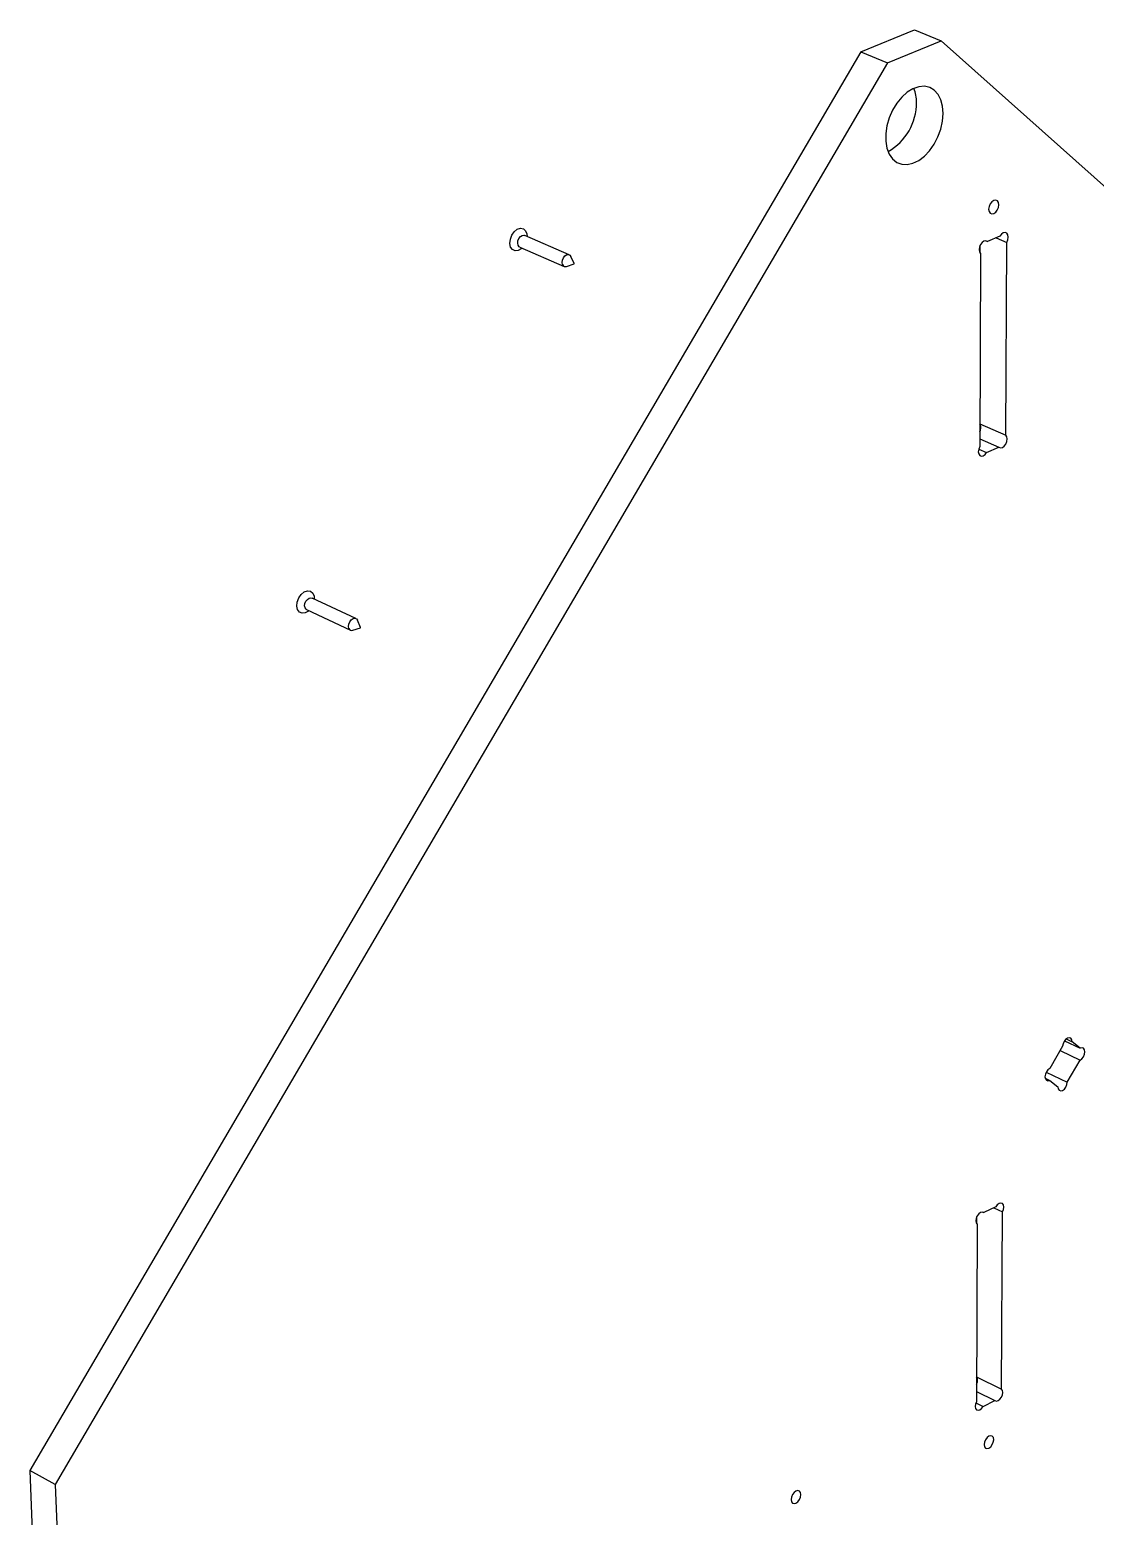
# Model space of a CAD drawing. Extents: x 0 to 153, y 0 to 205.
# Drawn here: x 74 to 114.8, y 148.2 to 205.2 of the extents above; entities that cross this region are included whole.
import ezdxf

# ---------------------------------------------------------------- set-up
doc = ezdxf.new("R2010")
doc.units = 0
doc.layers.get('0').update_dxf_attribs({"linetype": 'CONTINUOUS'})

msp = doc.modelspace()

# ---------------------------------------------------------------- linework, layer by layer
at = {"color": 7, "linetype": 'CONTINUOUS'}
for p, q in [((105.852, 204.334), (107.907, 205.176)), ((107.907, 205.176), (108.935, 204.756)), ((106.88, 203.91), (108.935, 204.756)), ((131.243, 184.853), (108.935, 204.756)), ((105.852, 204.334), (74.017, 149.972)), ((106.88, 203.91), (74.996, 149.445)), ((105.852, 204.334), (106.88, 203.91)), ((94.682, 196.556), (92.981, 197.295)), ((110.641, 197.088), (110.705, 197.061)), ((111.178, 197.262), (110.705, 197.061)), ((111.036, 197.202), (111.443, 197.03)), ((92.789, 196.848), (94.489, 196.107)), ((94.873, 196.215), (94.743, 196.493)), ((110.437, 196.601), (110.412, 189.203)), ((110.423, 196.615), (110.424, 196.921)), ((111.41, 189.642), (111.443, 197.03)), ((94.577, 196.106), (94.867, 196.202)), ((110.415, 190.074), (111.41, 189.642)), ((110.372, 189.112), (110.675, 188.98)), ((110.413, 189.504), (111.144, 189.186)), ((110.675, 188.98), (111.144, 189.186)), ((86.51, 182.618), (84.83, 183.401)), ((84.625, 182.959), (86.304, 182.174)), ((86.393, 182.17), (86.685, 182.259)), ((86.691, 182.271), (86.57, 182.552)), ((113.657, 166.441), (114.261, 166.156)), ((113.719, 166.51), (113.946, 166.402)), ((114.261, 166.156), (113.946, 166.402)), ((113.586, 166.228), (113.092, 165.377)), ((113.492, 166.066), (114.258, 165.704)), ((112.958, 165.238), (113.765, 164.854)), ((113.765, 164.854), (114.258, 165.704)), ((112.916, 165.007), (113.089, 164.924)), ((113.089, 164.924), (113.405, 164.679)), ((111.021, 160.079), (110.568, 159.856)), ((110.952, 160.044), (111.276, 159.887)), ((110.297, 159.423), (110.298, 159.705)), ((110.534, 159.872), (110.568, 159.856)), ((111.245, 153.096), (111.276, 159.887)), ((110.311, 159.412), (110.287, 152.613)), ((110.291, 153.571), (111.245, 153.096)), ((110.289, 153.005), (110.99, 152.656)), ((110.541, 152.429), (110.99, 152.656)), ((110.264, 152.567), (110.541, 152.429)), ((74.996, 149.445), (74.017, 149.972)), ((74.017, 149.972), (75.792, 104.802)), ((74.996, 149.445), (76.723, 104.224))]:
    msp.add_line(p, q, dxfattribs=at)
for points in [[(109.01, 201.966), (108.988, 202.244), (108.922, 202.492), (108.814, 202.7), (108.669, 202.86), (108.493, 202.964), (108.292, 203.009), (108.076, 202.992), (107.853, 202.914), (107.631, 202.778), (107.421, 202.59), (107.231, 202.358), (107.068, 202.091), (106.94, 201.8), (106.852, 201.496), (106.807, 201.194), (106.807, 200.904), (106.852, 200.639), (106.941, 200.41), (107.069, 200.226), (107.231, 200.095), (107.421, 200.022), (107.63, 200.009), (107.851, 200.058), (108.074, 200.166), (108.29, 200.329), (108.49, 200.539), (108.666, 200.789), (108.811, 201.069), (108.92, 201.366), (108.987, 201.669), (109.01, 201.966)], [(111.142, 198.469), (111.128, 198.559), (111.086, 198.624), (111.022, 198.652), (110.948, 198.639), (110.873, 198.588), (110.809, 198.507), (110.767, 198.406), (110.751, 198.303), (110.766, 198.212), (110.808, 198.148), (110.871, 198.12), (110.946, 198.133), (111.021, 198.184), (111.084, 198.265), (111.127, 198.366), (111.142, 198.469)], [(92.439, 196.851), (92.411, 196.989), (92.428, 197.147), (92.487, 197.303), (92.58, 197.436), (92.695, 197.529), (92.816, 197.568), (92.927, 197.549), (93.012, 197.473), (93.06, 197.352), (93.069, 197.257)], [(92.724, 196.919), (92.709, 196.998), (92.721, 197.089), (92.758, 197.176), (92.814, 197.248), (92.881, 197.292), (92.949, 197.303), (92.981, 197.295)], [(110.705, 197.061), (110.644, 197.088), (110.572, 197.075), (110.499, 197.026), (110.438, 196.947), (110.397, 196.85), (110.382, 196.75), (110.396, 196.663), (110.437, 196.601)], [(111.443, 197.03), (111.485, 197.127), (111.499, 197.227), (111.485, 197.314), (111.445, 197.376), (111.384, 197.403), (111.312, 197.391), (111.24, 197.341), (111.178, 197.262)], [(92.876, 196.809), (92.844, 196.781), (92.724, 196.714), (92.607, 196.703), (92.507, 196.751), (92.439, 196.851)], [(92.789, 196.848), (92.763, 196.863), (92.724, 196.919)], [(94.424, 196.179), (94.409, 196.258), (94.421, 196.349), (94.459, 196.437), (94.515, 196.509), (94.582, 196.553), (94.65, 196.565), (94.708, 196.54), (94.743, 196.493)], [(94.862, 196.204), (94.864, 196.202), (94.865, 196.201), (94.868, 196.202), (94.87, 196.203), (94.872, 196.206), (94.873, 196.209), (94.874, 196.212), (94.873, 196.214), (94.872, 196.216), (94.87, 196.217), (94.868, 196.217), (94.865, 196.215), (94.863, 196.213), (94.862, 196.21), (94.862, 196.207), (94.862, 196.204)], [(110.412, 189.203), (110.371, 189.107), (110.356, 189.009), (110.37, 188.923), (110.41, 188.863), (110.471, 188.837), (110.543, 188.851), (110.615, 188.901), (110.675, 188.98)], [(111.144, 189.186), (111.205, 189.161), (111.276, 189.174), (111.348, 189.224), (111.409, 189.302), (111.449, 189.398), (111.464, 189.496), (111.45, 189.582), (111.41, 189.642)], [(84.279, 182.958), (84.25, 183.094), (84.266, 183.25), (84.325, 183.406), (84.419, 183.54), (84.535, 183.635), (84.658, 183.678), (84.771, 183.662), (84.858, 183.59), (84.909, 183.472), (84.918, 183.36)], [(84.564, 183.025), (84.548, 183.103), (84.56, 183.192), (84.597, 183.28), (84.653, 183.352), (84.722, 183.399), (84.791, 183.411), (84.83, 183.401)], [(84.713, 182.918), (84.693, 182.901), (84.571, 182.831), (84.452, 182.817), (84.349, 182.862), (84.279, 182.958)], [(84.625, 182.959), (84.605, 182.971), (84.564, 183.025)], [(86.243, 182.241), (86.228, 182.318), (86.239, 182.408), (86.277, 182.496), (86.334, 182.569), (86.402, 182.615), (86.471, 182.628), (86.53, 182.606), (86.57, 182.552)], [(86.68, 182.261), (86.682, 182.259), (86.684, 182.258), (86.686, 182.259), (86.688, 182.26), (86.69, 182.263), (86.691, 182.266), (86.692, 182.269), (86.691, 182.271), (86.69, 182.273), (86.688, 182.274), (86.686, 182.273), (86.683, 182.272), (86.681, 182.269), (86.68, 182.266), (86.68, 182.263), (86.68, 182.261)], [(113.946, 166.402), (113.933, 166.482), (113.894, 166.537), (113.836, 166.558), (113.767, 166.542), (113.698, 166.491), (113.64, 166.414), (113.6, 166.321), (113.586, 166.228)], [(114.258, 165.704), (114.327, 165.754), (114.385, 165.831), (114.425, 165.924), (114.439, 166.017), (114.426, 166.096), (114.388, 166.151), (114.33, 166.172), (114.261, 166.156)], [(113.092, 165.377), (113.023, 165.326), (112.964, 165.249), (112.924, 165.156), (112.91, 165.063), (112.923, 164.983), (112.962, 164.929), (113.02, 164.908), (113.089, 164.924)], [(113.405, 164.679), (113.418, 164.599), (113.457, 164.545), (113.515, 164.525), (113.584, 164.541), (113.653, 164.592), (113.711, 164.669), (113.751, 164.761), (113.765, 164.854)], [(111.276, 159.887), (111.315, 159.979), (111.329, 160.072), (111.316, 160.151), (111.277, 160.205), (111.219, 160.224), (111.15, 160.207), (111.08, 160.156), (111.021, 160.079)], [(110.568, 159.856), (110.509, 159.875), (110.44, 159.858), (110.371, 159.807), (110.312, 159.73), (110.272, 159.637), (110.258, 159.544), (110.271, 159.465), (110.311, 159.412)], [(110.99, 152.656), (111.048, 152.637), (111.117, 152.655), (111.185, 152.707), (111.244, 152.784), (111.283, 152.875), (111.297, 152.966), (111.284, 153.044), (111.245, 153.096)], [(110.287, 152.613), (110.248, 152.521), (110.234, 152.43), (110.248, 152.352), (110.286, 152.3), (110.345, 152.282), (110.413, 152.3), (110.482, 152.351), (110.541, 152.429)], [(110.945, 151.156), (110.931, 151.236), (110.891, 151.289), (110.831, 151.308), (110.76, 151.29), (110.689, 151.236), (110.629, 151.157), (110.589, 151.062), (110.574, 150.968), (110.588, 150.888), (110.628, 150.835), (110.688, 150.816), (110.759, 150.835), (110.83, 150.888), (110.89, 150.968), (110.93, 151.062), (110.945, 151.156)], [(103.561, 149.052), (103.546, 149.133), (103.504, 149.187), (103.442, 149.206), (103.369, 149.186), (103.296, 149.132), (103.235, 149.051), (103.194, 148.956), (103.18, 148.86), (103.195, 148.779), (103.236, 148.725), (103.298, 148.707), (103.371, 148.726), (103.444, 148.78), (103.506, 148.861), (103.547, 148.957), (103.561, 149.052)]]:
    msp.add_lwpolyline(points, dxfattribs=at)
for centre, radius, start, end in [((106.58, 202.422), 1.406, 358.6796, 21.1762), ((105.873, 202.36), 2.113, 299.0874, 0.7986), ((94.535, 196.216), 0.117, 198.0167, 290.595), ((110.166, 189.917), 0.29, 328.5974, 31.0135), ((86.354, 182.282), 0.118, 200.3579, 289.3472), ((110.074, 153.429), 0.256, 327.2387, 32.3723)]:
    msp.add_arc(centre, radius, start, end, dxfattribs=at)

doc.saveas('drawing.dxf')
